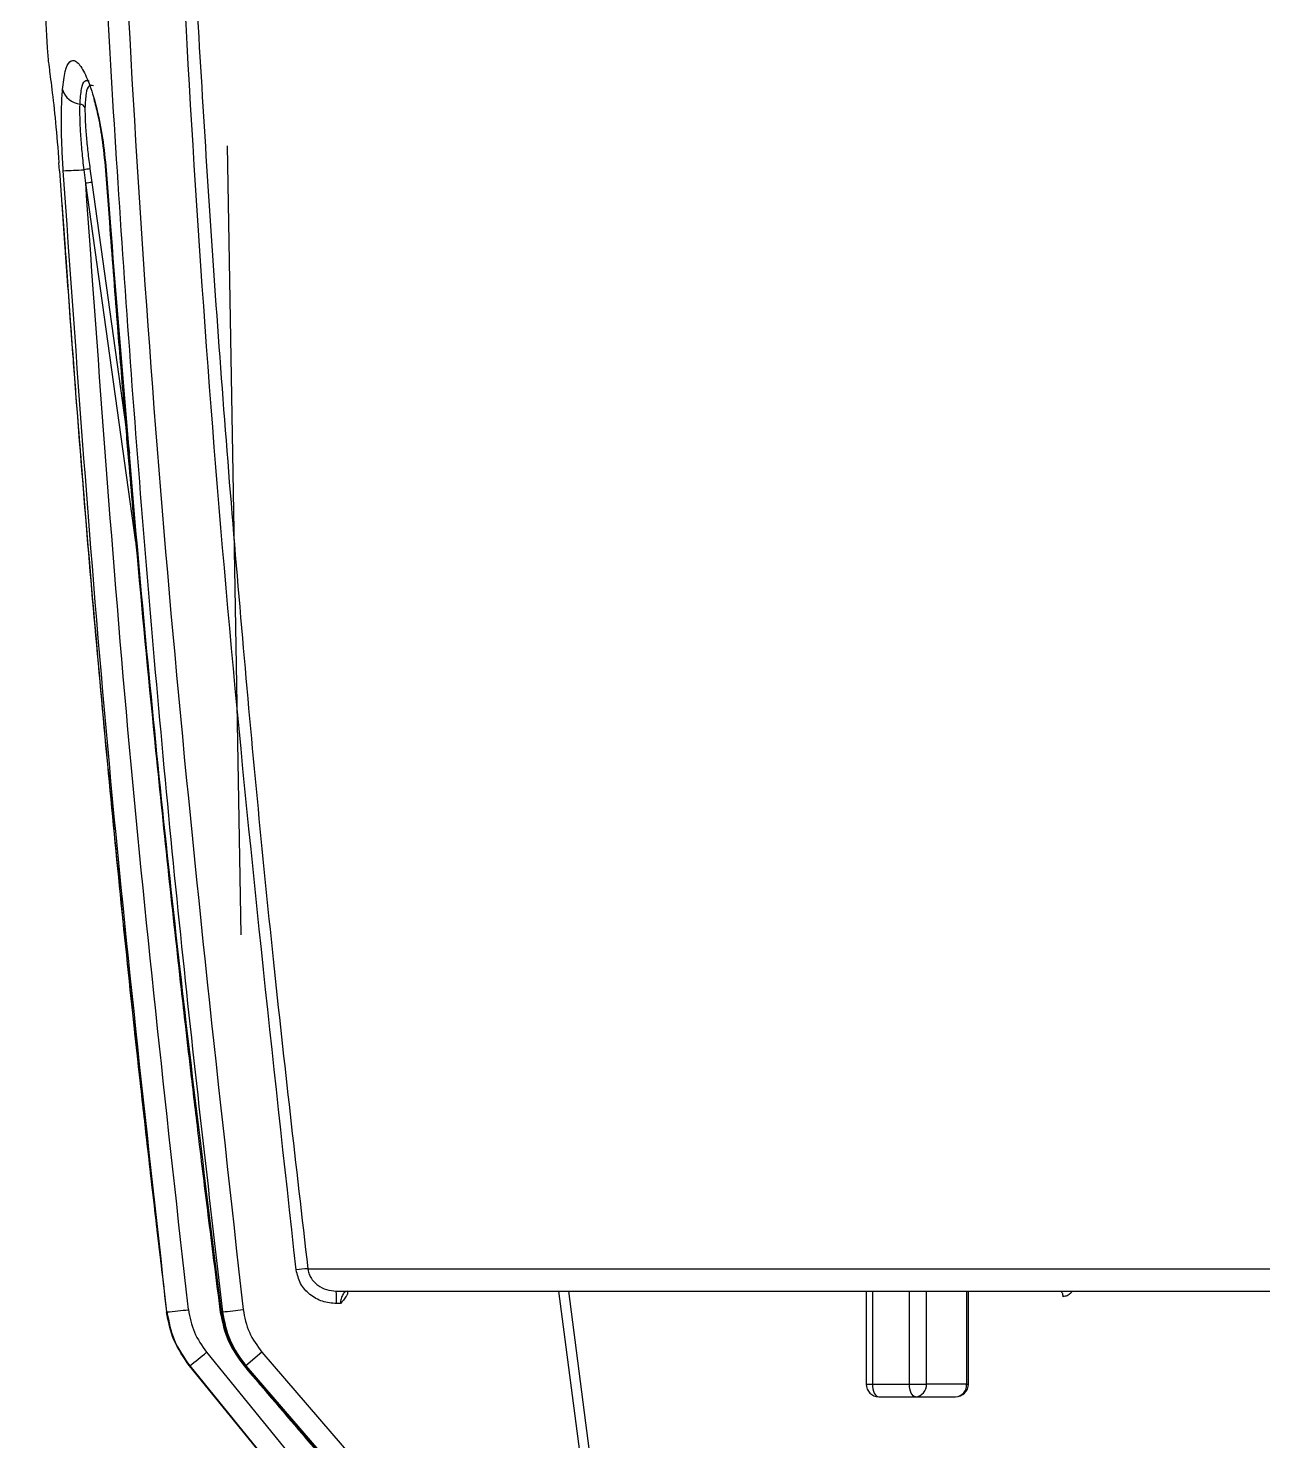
# Model space of a CAD drawing. Extents: x 6 to 134, y 3 to 97.
# Drawn here: x 53.713 to 56.633, y 6.547 to 9.89 of the extents above; entities that cross this region are included whole.
import ezdxf

# ---------------------------------------------------------------- set-up
doc = ezdxf.new("R2010")
doc.units = 0
doc.header["$MEASUREMENT"] = 0
doc.layers.add('OBJECT', color=7, linetype='CONTINUOUS')

msp = doc.modelspace()

# ---------------------------------------------------------------- linework, layer by layer
at = {"layer": 'OBJECT'}
for p, q in [((54.2171, 7.7445), (54.1845, 9.6116)), ((53.787, 9.5526), (53.7857, 9.5713)), ((53.849, 9.5229), (53.8451, 9.555)), ((53.8591, 9.5568), (53.8635, 9.5248)), ((53.8957, 9.5533), (53.9049, 9.4307)), ((53.8975, 9.5539), (53.9067, 9.4311)), ((53.9674, 8.6734), (53.849, 9.5229)), ((53.8635, 9.5248), (53.9527, 8.8845)), ((54.3744, 6.9544), (57.004, 6.9544)), ((55.0853, 6.0014), (54.9685, 6.9014)), ((54.9909, 6.9014), (55.1073, 6.004)), ((55.6953, 6.9014), (55.6953, 6.6814)), ((55.7099, 6.9014), (55.7099, 6.6814)), ((55.7974, 6.6814), (55.7974, 6.9014)), ((55.8379, 6.6814), (55.8379, 6.9014)), ((55.9329, 6.9014), (55.9329, 6.6814)), ((55.937, 6.6814), (55.937, 6.9014)), ((54.0402, 6.852), (54.0403, 6.8522)), ((54.0411, 6.8522), (54.0403, 6.8522)), ((54.1726, 6.8522), (54.1696, 6.8522)), ((54.4514, 6.8718), (54.4423, 6.8718)), ((54.1348, 6.7565), (54.7499, 6.0015)), ((54.2659, 6.7567), (54.228, 6.7244)), ((54.2659, 6.7567), (54.9168, 6.0015)), ((54.7102, 5.9694), (54.0945, 6.7244)), ((54.0945, 6.7244), (54.0951, 6.7244)), ((54.0951, 6.7244), (54.7103, 5.9694)), ((54.2254, 6.7244), (54.8771, 5.9693)), ((54.228, 6.7244), (54.2254, 6.7244)), ((54.228, 6.7244), (54.88, 5.9692)), ((55.6953, 6.6814), (55.7099, 6.6814)), ((55.7099, 6.6814), (55.7974, 6.6814)), ((55.7974, 6.6814), (55.8379, 6.6814)), ((55.9329, 6.6814), (55.8379, 6.6814)), ((55.9329, 6.6814), (55.937, 6.6814)), ((55.7253, 6.6514), (55.8119, 6.6514)), ((55.8119, 6.6514), (55.907, 6.6514))]:
    msp.add_line(p, q, dxfattribs=at)
at = {"layer": 'OBJECT', "flags": 128}
for points in [[(53.786, 9.5705), (53.7858, 9.5705), (53.7857, 9.5713)], [(53.787, 9.5526), (53.7871, 9.5525), (53.7872, 9.5525)], [(53.8975, 9.5539), (53.8959, 9.5535), (53.8958, 9.5533)], [(53.9067, 9.4311), (53.905, 9.4308), (53.905, 9.4307)], [(56.1543, 6.9014), (56.1555, 6.9011), (56.1566, 6.9004), (56.1576, 6.8992), (56.1586, 6.8976), (56.1594, 6.8956), (56.16, 6.8934), (56.1604, 6.8909), (56.1607, 6.8882)], [(54.1696, 6.8522), (54.1674, 6.8517), (54.1673, 6.8516)], [(54.0948, 6.7246), (54.0947, 6.7245), (54.0945, 6.7244)], [(54.2254, 6.7244), (54.2243, 6.7234), (54.2245, 6.7235)], [(55.7099, 6.6814), (55.7102, 6.6755), (55.7111, 6.6699), (55.7125, 6.6647), (55.7144, 6.6602), (55.7168, 6.6564), (55.7194, 6.6537), (55.7223, 6.652), (55.7253, 6.6514)], [(55.8119, 6.6514), (55.8091, 6.652), (55.8064, 6.6537), (55.8039, 6.6564), (55.8017, 6.6602), (55.7999, 6.6647), (55.7985, 6.6699), (55.7977, 6.6755), (55.7974, 6.6814)]]:
    msp.add_lwpolyline(points, dxfattribs=at)
at = {"layer": 'OBJECT'}
for centre, radius, start, end in [((104.3294, 12.8414), 50.66, 182.37923, 183.42528), ((53.8406, 9.7584), 0.0486, 196.7646, 264.0446), ((53.8345, 9.6964), 0.0137, 21.5166, 85.6453), ((53.7749, 10.5008), 0.9484, 271.2656, 274.2479), ((53.8998, 9.1829), 0.3761, 96.2273, 98.3685), ((53.8964, 9.2049), 0.3215, 95.8625, 98.4626), ((54.4857, 5.8272), 1.1327, 95.6377, 97.0379), ((54.0204, 6.8791), 0.4219, 359.0058, 3.023), ((53.9588, 7.8927), 1.0438, 274.5227, 277.3346), ((53.9888, 8.7174), 1.8742, 275.6272, 277.1281), ((50.3269, 11.4183), 6.0193, 308.7567, 309.24258), ((55.7253, 6.6814), 0.03, 180, 270), ((55.8098, 6.6795), 0.0282, 274.4019, 3.8113), ((55.907, 6.6814), 0.03, 270, 0), ((55.9048, 6.6795), 0.0282, 274.4019, 3.8113)]:
    msp.add_arc(centre, radius, start, end, dxfattribs=at)
for points, knots in [([(53.8868, 11.5221), (53.9038, 11.0026), (53.9378, 9.9632), (54.0493, 8.4072), (54.164, 7.3739), (54.2214, 6.8576)], [0, 0, 0, 0, 0.333336, 0.666886, 1, 1, 1, 1]), ([(54.3469, 6.9514), (54.2912, 7.4572), (54.1798, 8.4697), (54.0716, 9.9943), (54.0387, 11.0129), (54.0222, 11.522)], [0, 0, 0, 0, 0.33303, 0.66664, 1, 1, 1, 1]), ([(54.05, 11.5224), (54.0571, 11.2646), (54.0712, 10.7524), (54.1077, 9.9896), (54.1559, 9.2219), (54.2169, 8.4552), (54.289, 7.6951), (54.3463, 7.1984), (54.3744, 6.9544)], [0, 0, 0, 0, 0.168843, 0.335534, 0.500076, 0.67255, 0.839189, 1, 1, 1, 1]), ([(53.8424, 11.3222), (53.8523, 11.02), (53.8718, 10.4203), (53.9225, 9.5189), (53.9892, 8.6191), (54.0712, 7.7283), (54.1392, 7.1403), (54.1726, 6.8522)], [0, 0, 0, 0, 0.202277, 0.401502, 0.603952, 0.805948, 1, 1, 1, 1]), ([(53.7599, 9.8146), (53.7601, 9.8122), (53.7602, 9.8096), (53.7609, 9.8072), (53.761, 9.807)], [0, 0, 0, 0, 0.94298, 1, 1, 1, 1]), ([(53.7599, 9.8146), (53.7604, 9.8111), (53.7614, 9.804), (53.7687, 9.7492), (53.7778, 9.6697), (53.7831, 9.6041), (53.7857, 9.5713)], [0, 0, 0, 0, 0.24993, 0.499886, 0.749919, 1, 1, 1, 1]), ([(53.7941, 9.7444), (53.796, 9.7601), (53.7997, 9.7915), (53.8106, 9.8136), (53.8248, 9.8152), (53.8415, 9.7953), (53.8592, 9.756), (53.8758, 9.7001), (53.8899, 9.6312), (53.895, 9.5797), (53.8975, 9.5539)], [0, 0, 0, 0, 0.124845, 0.24983, 0.374893, 0.499994, 0.625063, 0.749967, 0.874602, 1, 1, 1, 1]), ([(53.8356, 9.7101), (53.8365, 9.7231), (53.8383, 9.749), (53.8458, 9.7679), (53.8535, 9.7663), (53.8571, 9.7655)], [0, 0, 0, 0, 0.3456487, 0.6886362, 1, 1, 1, 1]), ([(53.7958, 9.5526), (53.7948, 9.5707), (53.7927, 9.6068), (53.7914, 9.6583), (53.7916, 9.7057), (53.7933, 9.7315), (53.7941, 9.7444)], [0, 0, 0, 0, 0.250785, 0.500021, 0.750017, 1, 1, 1, 1]), ([(53.8674, 9.7536), (53.8636, 9.7545), (53.8561, 9.7562), (53.8491, 9.738), (53.8479, 9.7137), (53.8473, 9.7015)], [0, 0, 0, 0, 0.331197, 0.664785, 1, 1, 1, 1]), ([(53.8451, 9.555), (53.8435, 9.5696), (53.8403, 9.5986), (53.837, 9.6401), (53.8352, 9.6785), (53.8354, 9.6996), (53.8356, 9.7101)], [0, 0, 0, 0, 0.251652, 0.500767, 0.75093, 1, 1, 1, 1]), ([(53.8473, 9.7015), (53.8473, 9.6916), (53.8475, 9.6719), (53.8499, 9.636), (53.8537, 9.5973), (53.8573, 9.5703), (53.8591, 9.5568)], [0, 0, 0, 0, 0.249435, 0.499655, 0.748628, 1, 1, 1, 1]), ([(53.8681, 9.7224), (53.8712, 9.7108), (53.878, 9.6847), (53.8887, 9.6272), (53.8933, 9.5791), (53.8957, 9.5533)], [0, 0, 0, 0, 0.272965, 0.610723, 1, 1, 1, 1]), ([(53.787, 9.5526), (53.8043, 9.3088), (53.8379, 8.8333), (53.8998, 8.1394), (53.9661, 7.483), (54.016, 7.0584), (54.0403, 6.8522)], [0, 0, 0, 0, 0.27038, 0.527173, 0.77038, 1, 1, 1, 1]), ([(54.0411, 6.8522), (53.9914, 7.2984), (53.8914, 8.1969), (53.8278, 9.0987), (53.7958, 9.5526)], [0, 0, 0, 0, 0.49662, 1, 1, 1, 1]), ([(54.092, 6.8575), (54.0426, 7.301), (53.9439, 8.1878), (53.8806, 9.078), (53.849, 9.5229)], [0, 0, 0, 0, 0.500069, 1, 1, 1, 1]), ([(53.7927, 9.476), (53.7966, 9.4187), (53.8049, 9.2958), (53.8176, 9.1243), (53.8294, 8.971), (53.8395, 8.8435), (53.8592, 8.6039), (53.8858, 8.3009), (53.9201, 7.9435), (53.9433, 7.716), (53.961, 7.5488), (53.9746, 7.4227), (53.9924, 7.2628), (54.0124, 7.0875), (54.027, 6.9657), (54.0338, 6.9085)], [0, 0, 0, 0, 0.0667, 0.143295, 0.200055, 0.245598, 0.29208, 0.479715, 0.599336, 0.709711, 0.745752, 0.794836, 0.857243, 0.932974, 1, 1, 1, 1]), ([(53.905, 9.4307), (53.911, 9.3517), (53.9217, 9.2099), (53.9371, 9.0217), (53.9495, 8.8752), (53.9601, 8.7534), (53.9807, 8.5246), (54.0084, 8.2352), (54.0439, 7.8939), (54.0678, 7.6766), (54.086, 7.517), (54.0999, 7.3966), (54.1181, 7.2438), (54.1408, 7.0585), (54.158, 6.9242), (54.1673, 6.8516)], [0, 0, 0, 0, 0.091688, 0.164513, 0.21848, 0.261782, 0.305976, 0.484375, 0.598107, 0.70305, 0.737316, 0.783983, 0.843317, 0.915321, 1, 1, 1, 1]), ([(53.9067, 9.4311), (53.931, 9.1281), (53.9784, 8.5381), (54.0668, 7.6783), (54.136, 7.1223), (54.1696, 6.8522)], [0, 0, 0, 0, 0.351668, 0.685, 1, 1, 1, 1]), ([(54.3744, 6.9544), (54.3751, 6.9508), (54.3764, 6.9434), (54.3814, 6.933), (54.3886, 6.9233), (54.4006, 6.9126), (54.4185, 6.9034), (54.434, 6.902), (54.4417, 6.9014)], [0, 0, 0, 0, 0.116905, 0.238656, 0.366334, 0.50085, 0.750249, 1, 1, 1, 1]), ([(54.4423, 6.8718), (54.4309, 6.8729), (54.4083, 6.875), (54.3783, 6.8922), (54.3549, 6.9181), (54.3496, 6.9403), (54.3469, 6.9514)], [0, 0, 0, 0, 0.250172, 0.5000672, 0.7499123, 1, 1, 1, 1]), ([(54.4417, 6.9014), (54.4755, 6.9014), (54.5437, 6.9014), (54.6762, 6.9014), (54.8318, 6.9014), (55.012, 6.9014), (55.2148, 6.9014), (55.4373, 6.9014), (55.6767, 6.9014), (55.9298, 6.9014), (56.1921, 6.9014), (56.4601, 6.9014), (56.7298, 6.9014), (56.9112, 6.9014), (57.0012, 6.9014)], [0, 0, 0, 0, 0.080321, 0.16194, 0.244772, 0.329378, 0.414487, 0.5, 0.585518, 0.670628, 0.755228, 0.838065, 0.919682, 1, 1, 1, 1]), ([(54.4691, 6.9014), (54.467, 6.901), (54.4628, 6.9003), (54.458, 6.895), (54.4549, 6.889), (54.453, 6.8835), (54.4518, 6.8778), (54.4515, 6.8738), (54.4514, 6.8718)], [0, 0, 0, 0, 0.250064, 0.499104, 0.634957, 0.762997, 0.884268, 1, 1, 1, 1]), ([(54.4685, 6.8949), (54.4675, 6.8929), (54.4631, 6.8843), (54.4565, 6.8773), (54.4514, 6.8718)], [0, 0, 0, 0, 0.227255, 1, 1, 1, 1]), ([(54.4691, 6.8945), (54.4692, 6.8952), (54.4696, 6.8973), (54.4692, 6.8981), (54.4688, 6.8986)], [0, 0, 0, 0, 0.292097, 1, 1, 1, 1]), ([(56.1818, 6.9014), (56.181, 6.8998), (56.1785, 6.8949), (56.171, 6.8897), (56.1641, 6.8887), (56.1607, 6.8882)], [0, 0, 0, 0, 0.19508, 0.59658, 1, 1, 1, 1]), ([(54.0945, 6.7244), (54.0807, 6.7443), (54.0536, 6.7831), (54.0447, 6.8295), (54.0403, 6.8522)], [0, 0, 0, 0, 0.511472, 1, 1, 1, 1]), ([(54.0411, 6.8522), (54.0455, 6.8291), (54.0544, 6.7827), (54.0815, 6.7439), (54.0951, 6.7244)], [0, 0, 0, 0, 0.4965939, 1, 1, 1, 1]), ([(54.092, 6.8575), (54.0955, 6.8392), (54.1026, 6.8025), (54.124, 6.7719), (54.1348, 6.7565)], [0, 0, 0, 0, 0.498433, 1, 1, 1, 1]), ([(54.1696, 6.8522), (54.1742, 6.8293), (54.1836, 6.7827), (54.2113, 6.7441), (54.2254, 6.7244)], [0, 0, 0, 0, 0.4909503, 1, 1, 1, 1]), ([(54.1726, 6.8522), (54.1771, 6.8292), (54.1862, 6.7826), (54.2139, 6.744), (54.228, 6.7244)], [0, 0, 0, 0, 0.493198, 1, 1, 1, 1]), ([(54.2214, 6.8576), (54.2251, 6.8392), (54.2325, 6.8023), (54.2547, 6.7719), (54.2659, 6.7567)], [0, 0, 0, 0, 0.498503, 1, 1, 1, 1]), ([(54.1673, 6.8516), (54.1722, 6.828), (54.182, 6.7812), (54.2103, 6.7427), (54.2245, 6.7235)], [0, 0, 0, 0, 0.502856, 1, 1, 1, 1]), ([(54.2245, 6.7235), (54.322, 6.609), (54.5376, 6.3559), (54.7559, 6.1051), (54.8754, 5.9678)], [0, 0, 0, 0, 0.4524508, 1, 1, 1, 1])]:
    msp.add_open_spline(points, degree=3, knots=knots, dxfattribs=at)

doc.saveas('drawing.dxf')
